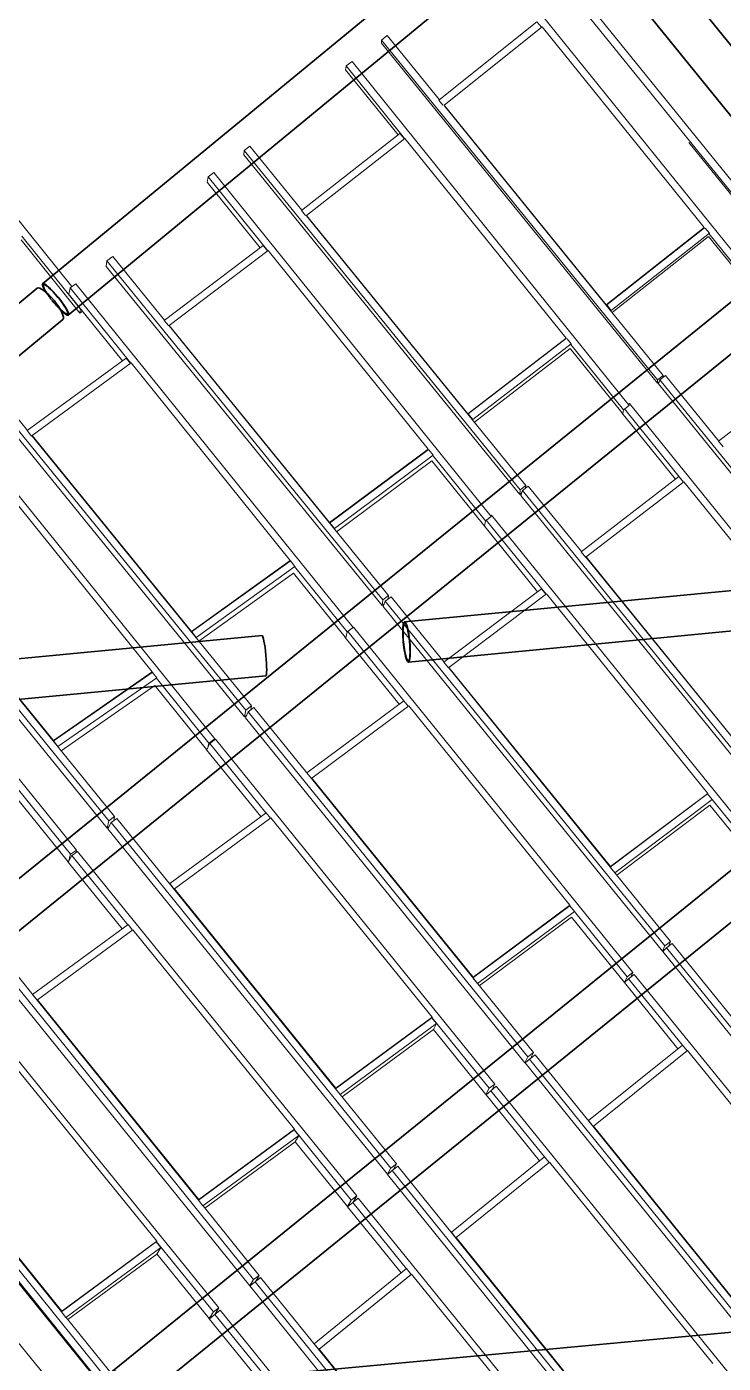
# Model space of a CAD drawing. Header units: millimetres. Extents: x 834681283 to 835686922, y 817551134 to 819407044.
# Drawn here: x 835605333 to 835610039, y 818181929 to 818190957 of the extents above; entities that cross this region are included whole.
import ezdxf

# ---------------------------------------------------------------- set-up
doc = ezdxf.new("R2010")
doc.units = ezdxf.units.MM
doc.header["$LTSCALE"] = 1200
doc.header["$MEASUREMENT"] = 0
doc.linetypes.add('P01-MAGP-P-RF$0$P01_MS_01_N1-FloorPlan-PART2OFUPPERROOFSETTINGOUT$0$BH DASHED2', pattern=[3, 2, -1])
doc.linetypes.add('P01-MAGP-P-RF$0$PHANTOM', pattern=[2.5, 1.25, -0.25, 0.25, -0.25, 0.25, -0.25])
for name, color, linetype, lineweight in [('P01-MAGP-P-RF$0$MMH053__', 253, 'P01-MAGP-P-RF$0$PHANTOM', 40), ('P01-MAGP-P-RF$0$P01_MS_01_N1-FloorPlan-PART2OFUPPERROOFSETTINGOUT$0$S-BEAM', 253, 'Continuous', 35), ('P01-MAGP-P-RF$0$P01_MS_01_N1-FloorPlan-PART2OFUPPERROOFSETTINGOUT$0$S-BEAM-HIDN', 253, 'P01-MAGP-P-RF$0$P01_MS_01_N1-FloorPlan-PART2OFUPPERROOFSETTINGOUT$0$BH DASHED2', 18), ('P01-MAGP-P-RF$0$ROOF MESH HALF TONE$0$A-GLAZ', 253, 'Continuous', 9)]:
    doc.layers.add(name, color=color, linetype=linetype, lineweight=lineweight)

# ---------------------------------------------------------------- blocks, each defined once
blk = doc.blocks.new('P01-MAGP-P-RF$0$P01_MS_01_N1-FloorPlan-PART2OFUPPERROOFSETTINGOUT$0$Circular Hollow Sections - CHS273x8_PSB100-8479220-PART 2 OF  UPPER ROOF SETTING OUT')
at = {"layer": 'P01-MAGP-P-RF$0$P01_MS_01_N1-FloorPlan-PART2OFUPPERROOFSETTINGOUT$0$S-BEAM'}
for p, q in [((82357.2, 64944.6), (77943.6, 64843.7)), ((77949.8, 64570.8), (82363.5, 64671.7))]:
    blk.add_line(p, q, dxfattribs=at)
for centre, major_axis, start_param, end_param in [((82360.4, 64808.1), (-3.1, 136.5), 3.141593, 6.283185), ((77946.7, 64707.2), (-3.1, 136.5), 0, 3.141593), ((77946.7, 64707.2), (-2.9, 128.5), 0, 3.141593), ((77946.7, 64707.2), (-3.1, 136.5), 3.141593, 6.283185), ((77946.7, 64707.2), (-2.9, 128.5), 3.141593, 6.283185)]:
    blk.add_ellipse(centre, major_axis=major_axis, ratio=0.242817, start_param=start_param, end_param=end_param, dxfattribs=at)
blk = doc.blocks.new('P01-MAGP-P-RF$0$P01_MS_01_N1-FloorPlan-PART2OFUPPERROOFSETTINGOUT$0$Circular Hollow Sections - CHS273x10_PSB97-8454391-PART 2 OF  UPPER ROOF SETTING OUT')
at = {"layer": 'P01-MAGP-P-RF$0$P01_MS_01_N1-FloorPlan-PART2OFUPPERROOFSETTINGOUT$0$S-BEAM'}
for p, q in [((82871.8, 72302.2), (75821.3, 67365.3)), ((75977.9, 67141.7), (83028.4, 72078.6))]:
    blk.add_line(p, q, dxfattribs=at)
for centre, major_axis, start_param, end_param in [((82950.1, 72190.4), (-78.3, 111.8), 3.141593, 6.283185), ((75899.6, 67253.5), (-78.3, 111.8), 0, 3.141593), ((75899.6, 67253.5), (-72.6, 103.6), 0, 3.141593), ((75899.6, 67253.5), (-78.3, 111.8), 3.141593, 6.283185), ((75899.6, 67253.5), (-72.6, 103.6), 3.141593, 6.283185)]:
    blk.add_ellipse(centre, major_axis=major_axis, ratio=0.240759, start_param=start_param, end_param=end_param, dxfattribs=at)
blk = doc.blocks.new('P01-MAGP-P-RF$0$P01_MS_01_N1-FloorPlan-PART2OFUPPERROOFSETTINGOUT$0$Circular Hollow Sections - CHS273x10_PSB97-8454419-PART 2 OF  UPPER ROOF SETTING OUT')
at = {"layer": 'P01-MAGP-P-RF$0$P01_MS_01_N1-FloorPlan-PART2OFUPPERROOFSETTINGOUT$0$S-BEAM'}
for p, q in [((86304.2, 67399.9), (79258, 62466.1)), ((79414.6, 62242.5), (86460.8, 67176.2))]:
    blk.add_line(p, q, dxfattribs=at)
for centre, major_axis, start_param, end_param in [((86382.5, 67288.1), (-78.3, 111.8), 3.141593, 6.283185), ((79336.3, 62354.3), (-78.3, 111.8), 0, 3.141593), ((79336.3, 62354.3), (-72.6, 103.6), 0, 3.141593), ((79336.3, 62354.3), (-78.3, 111.8), 3.141593, 6.283185), ((79336.3, 62354.3), (-72.6, 103.6), 3.141593, 6.283185)]:
    blk.add_ellipse(centre, major_axis=major_axis, ratio=0.248356, start_param=start_param, end_param=end_param, dxfattribs=at)
blk = doc.blocks.new('P01-MAGP-P-RF$0$P01_MS_01_N1-FloorPlan-PART2OFUPPERROOFSETTINGOUT$0$Circular Hollow Sections - CHS273x10_PSB97-8459445-PART 2 OF  UPPER ROOF SETTING OUT')
at = {"layer": 'P01-MAGP-P-RF$0$P01_MS_01_N1-FloorPlan-PART2OFUPPERROOFSETTINGOUT$0$S-BEAM'}
for p, q in [((77593.4, 72293.6), (74143.7, 69836.4)), ((74469.4, 69733.3), (77751.8, 72071.3))]:
    blk.add_line(p, q, dxfattribs=at)
for centre, major_axis, start_param, end_param in [((77672.6, 72182.4), (-79.2, 111.2), 3.141593, 6.283185), ((74222.8, 69725.2), (-73.4, 103), 0, 1.570796), ((74222.8, 69725.2), (-79.2, 111.2), 0, 1.591767), ((74222.8, 69725.2), (-79.2, 111.2), 4.393022, 6.283185), ((74222.8, 69725.2), (-73.4, 103), 4.416464, 6.283185)]:
    blk.add_ellipse(centre, major_axis=major_axis, ratio=0.255649, start_param=start_param, end_param=end_param, dxfattribs=at)
at = {"layer": 'P01-MAGP-P-RF$0$P01_MS_01_N1-FloorPlan-PART2OFUPPERROOFSETTINGOUT$0$S-BEAM-HIDN'}
blk.add_line((74302, 69614), (74469.4, 69733.2), dxfattribs=at)
for major_axis, start_param, end_param in [((-79.2, 111.2), 1.592131, 3.141593), ((-73.4, 103), 1.570796, 3.141593), ((-73.4, 103), 3.141593, 4.41607), ((-79.2, 111.2), 3.141593, 4.392657)]:
    blk.add_ellipse((74222.8, 69725.2), major_axis=major_axis, ratio=0.255649, start_param=start_param, end_param=end_param, dxfattribs=at)
blk = doc.blocks.new('P01-MAGP-P-RF$0$P01_MS_01_N1-FloorPlan-PART2OFUPPERROOFSETTINGOUT$0$Circular Hollow Sections - CHS273x16_PSB98-8454246-PART 2 OF  UPPER ROOF SETTING OUT')
at = {"layer": 'P01-MAGP-P-RF$0$P01_MS_01_N1-FloorPlan-PART2OFUPPERROOFSETTINGOUT$0$S-BEAM'}
for p, q in [((84466.8, 69775.6), (77590.3, 64960.7)), ((77746.9, 64737), (84694.9, 69602.1))]:
    blk.add_line(p, q, dxfattribs=at)
for centre, major_axis, start_param, end_param in [((84616.6, 69713.9), (-78.3, 111.8), 3.141593, 5.564393), ((77668.6, 64848.8), (-78.3, 111.8), 0, 3.141593), ((77668.6, 64848.8), (-72.6, 103.6), 0, 3.141593), ((77668.6, 64848.8), (-78.3, 111.8), 3.141593, 6.283185), ((77668.6, 64848.8), (-72.6, 103.6), 3.141593, 6.283185)]:
    blk.add_ellipse(centre, major_axis=major_axis, ratio=0.27458, start_param=start_param, end_param=end_param, dxfattribs=at)
at = {"layer": 'P01-MAGP-P-RF$0$P01_MS_01_N1-FloorPlan-PART2OFUPPERROOFSETTINGOUT$0$S-BEAM-HIDN'}
blk.add_line((84538.3, 69825.7), (84466.8, 69775.7), dxfattribs=at)
blk.add_ellipse((84616.6, 69713.9), major_axis=(-78.3, 111.8), ratio=0.27458, start_param=5.564757, end_param=6.283185, dxfattribs=at)
blk = doc.blocks.new('P01-MAGP-P-RF$0$P01_MS_01_N1-FloorPlan-PART2OFUPPERROOFSETTINGOUT$0$Circular Hollow Sections - CHS273x10_PSB97-8454416-PART 2 OF  UPPER ROOF SETTING OUT')
at = {"layer": 'P01-MAGP-P-RF$0$P01_MS_01_N1-FloorPlan-PART2OFUPPERROOFSETTINGOUT$0$S-BEAM'}
for p, q in [((88027.7, 64944.4), (81016.7, 60035.2)), ((81173.3, 59811.6), (88079.4, 64647.3))]:
    blk.add_line(p, q, dxfattribs=at)
for centre, major_axis, start_param, end_param in [((88106, 64832.6), (-78.3, 111.8), 3.912535, 6.283185), ((81095, 59923.4), (-78.3, 111.8), 3.141593, 6.283185), ((81095, 59923.4), (-78.3, 111.8), 0, 3.141593), ((81095, 59923.4), (-72.6, 103.6), 0, 3.141593), ((81095, 59923.4), (-72.6, 103.6), 3.141593, 6.283185)]:
    blk.add_ellipse(centre, major_axis=major_axis, ratio=0.221574, start_param=start_param, end_param=end_param, dxfattribs=at)
at = {"layer": 'P01-MAGP-P-RF$0$P01_MS_01_N1-FloorPlan-PART2OFUPPERROOFSETTINGOUT$0$S-BEAM-HIDN'}
blk.add_line((88079.4, 64647.3), (88184.3, 64720.7), dxfattribs=at)
blk.add_ellipse((88106, 64832.6), major_axis=(-78.3, 111.8), ratio=0.221574, start_param=3.141593, end_param=3.91217, dxfattribs=at)
blk = doc.blocks.new('P01-MAGP-P-RF$0$P01_MS_01_N1-FloorPlan-PART2OFUPPERROOFSETTINGOUT$0$Circular Hollow Sections - CHS273x8_PSB100-8479273-PART 2 OF  UPPER ROOF SETTING OUT')
at = {"layer": 'P01-MAGP-P-RF$0$P01_MS_01_N1-FloorPlan-PART2OFUPPERROOFSETTINGOUT$0$S-BEAM'}
for p, q in [((78945.1, 69848.5), (74308.7, 69729.1)), ((74259.1, 69727.9), (74203.1, 69726.4)), ((74300.2, 69455.8), (78952.1, 69575.6))]:
    blk.add_line(p, q, dxfattribs=at)
for centre, major_axis, start_param, end_param in [((78948.6, 69712.1), (-3.5, 136.5), 3.141593, 6.283185), ((74206.6, 69590), (-3.5, 136.5), 0, 1.42555), ((74206.6, 69590), (-3.3, 128.5), 0, 1.425722), ((74206.6, 69590), (-3.5, 136.5), 4.569589, 6.283185), ((74206.6, 69590), (-3.3, 128.5), 4.560526, 6.283185)]:
    blk.add_ellipse(centre, major_axis=major_axis, ratio=0.099043, start_param=start_param, end_param=end_param, dxfattribs=at)
at = {"layer": 'P01-MAGP-P-RF$0$P01_MS_01_N1-FloorPlan-PART2OFUPPERROOFSETTINGOUT$0$S-BEAM-HIDN'}
for p, q in [((74308.7, 69729.1), (74259.1, 69727.9)), ((74210.1, 69453.5), (74300.2, 69455.8))]:
    blk.add_line(p, q, dxfattribs=at)
for major_axis, start_param, end_param in [((-3.5, 136.5), 1.425914, 3.141593), ((-3.3, 128.5), 1.426109, 3.141593), ((-3.3, 128.5), 3.141593, 4.560138), ((-3.5, 136.5), 3.141593, 4.569589)]:
    blk.add_ellipse((74206.6, 69590), major_axis=major_axis, ratio=0.099043, start_param=start_param, end_param=end_param, dxfattribs=at)
blk = doc.blocks.new('P01-MAGP-P-RF$0$P01_MS_01_N1-FloorPlan-PART2OFUPPERROOFSETTINGOUT$0$Circular Hollow Sections - CHS273x8_PSB100-8479301-PART 2 OF  UPPER ROOF SETTING OUT')
at = {"layer": 'P01-MAGP-P-RF$0$P01_MS_01_N1-FloorPlan-PART2OFUPPERROOFSETTINGOUT$0$S-BEAM'}
for p, q in [((84545, 69992.7), (79912.5, 69873.4)), ((79919.5, 69600.5), (84380, 69715.4)), ((84655.8, 69722.5), (84732.9, 69724.5))]:
    blk.add_line(p, q, dxfattribs=at)
for centre, major_axis, start_param, end_param in [((79916, 69737), (-3.5, 136.5), 0, 3.141593), ((79916, 69737), (-3.3, 128.5), 0, 3.141593), ((79916, 69737), (-3.5, 136.5), 3.141593, 6.283185), ((79916, 69737), (-3.3, 128.5), 3.141593, 6.283185), ((84753.5, 69861.6), (-3.5, 136.5), 4.510246, 4.720783)]:
    blk.add_ellipse(centre, major_axis=major_axis, ratio=0.158489, start_param=start_param, end_param=end_param, dxfattribs=at)
at = {"layer": 'P01-MAGP-P-RF$0$P01_MS_01_N1-FloorPlan-PART2OFUPPERROOFSETTINGOUT$0$S-BEAM-HIDN'}
for p, q in [((84750, 69998), (84545.1, 69992.7)), ((84380, 69715.4), (84655.8, 69722.5)), ((84732.9, 69724.5), (84757, 69725.1))]:
    blk.add_line(p, q, dxfattribs=at)
for start_param, end_param in [(4.721148, 6.283185), (3.141593, 4.509881)]:
    blk.add_ellipse((84753.5, 69861.6), major_axis=(-3.5, 136.5), ratio=0.158489, start_param=start_param, end_param=end_param, dxfattribs=at)
blk = doc.blocks.new('P01-MAGP-P-RF$0$ROOF MESH HALF TONE')
at = {"layer": 'P01-MAGP-P-RF$0$ROOF MESH HALF TONE$0$A-GLAZ', "lineweight": 5}
for p, q in [((76263.8, 74538.8), (77827.5, 72288.9)), ((82511.4, 71909), (80805.1, 74353.5)), ((81198.5, 74210), (82575.1, 72243.4)), ((80389.3, 73372.4), (81087.3, 73854.6)), ((81115.2, 73814.9), (81087.3, 73854.6)), ((82616.1, 72271.8), (81483.1, 73890.3)), ((80031.2, 73803.8), (80030.1, 73782.7)), ((80030.1, 73782.7), (81730, 71362.6)), ((80072.3, 73832), (80031.2, 73803.8)), ((81731.2, 71383.7), (80031.2, 73803.8)), ((80393.2, 73375.1), (80072.3, 73832)), ((80422, 73336), (81119.6, 73817.9)), ((81119.6, 73817.9), (82117.3, 72388.5)), ((79822.3, 73673.9), (79781.2, 73646.4)), ((81529, 71226), (79822.3, 73673.9)), ((79781.2, 73646.4), (79775.2, 73619.8)), ((80097.5, 73157.5), (79775.2, 73619.8)), ((80140.7, 73130.7), (79781.2, 73646.4)), ((80389.3, 73372.4), (80414.1, 73336.9)), ((80422, 73336), (80421.8, 73334.4)), ((81772.2, 71411.9), (80421.8, 73334.4)), ((81420.8, 71914.2), (80422, 73336)), ((79094.2, 73152), (79053.1, 73124.5)), ((79414.6, 72696.4), (79094.2, 73152)), ((79411.2, 72694.1), (80111, 73166.6)), ((79443.5, 72658.3), (80142.9, 73130.6)), ((80138.4, 73127.5), (80111, 73166.6)), ((80142.9, 73130.6), (81135, 71707.6)), ((79053.1, 73124.5), (79049.2, 73094.8)), ((79049.2, 73094.8), (80748.8, 70678)), ((80752.6, 70707.7), (79053.1, 73124.5)), ((78798.3, 72964.9), (78789.3, 72930)), ((78839.5, 72991.6), (78798.3, 72964.9)), ((79165, 72438.7), (78798.3, 72964.9)), ((80545.9, 70542.6), (78839.5, 72991.6)), ((82573.3, 72229.1), (82054.5, 72970.2)), ((79115.4, 72461.9), (78789.3, 72930)), ((79411.2, 72694.1), (79436.4, 72658.1)), ((77870.2, 72106.9), (77508.2, 72627.8)), ((77875, 72133.8), (77514.1, 72653.1)), ((79439.6, 72653.6), (79443.1, 72655.9)), ((79443.5, 72658.3), (79443.1, 72655.9)), ((80793.7, 70735.2), (79443.1, 72655.9)), ((80437.3, 71245.1), (79443.5, 72658.3)), ((78076.4, 72446.4), (78069.1, 72408.9)), ((78069.1, 72408.9), (79768.8, 69993.3)), ((78117.6, 72473.1), (78076.4, 72446.4)), ((79776.1, 70030.9), (78076.4, 72446.4)), ((78437.3, 72018.7), (78117.6, 72473.1)), ((78434.5, 72016.9), (79135.7, 72475.2)), ((78466.3, 71981.6), (79167.2, 72439.7)), ((79162.6, 72436.7), (79135.7, 72475.2)), ((79167.2, 72439.7), (80152.9, 71025)), ((82117.3, 72388.5), (81420.8, 71914.2)), ((81424, 71914.9), (82118.6, 72387.8)), ((81452.6, 71874.2), (82149.7, 72348.8)), ((82143.5, 72326.9), (81457.5, 71859.9)), ((82117.3, 72388.5), (82117.1, 72386.8)), ((82149.7, 72348.8), (82124.8, 72384.3)), ((82461.4, 71870.7), (82143.2, 72326.7)), ((82470.3, 71880.8), (82145.6, 72346)), ((77815, 72281.1), (77802.9, 72238.9)), ((78133.3, 71764.5), (77807.4, 72232.3)), ((77856.2, 72306.8), (77815, 72281.1)), ((78188.6, 71744.8), (77815, 72281.1)), ((79562.1, 69858.3), (77856.2, 72306.8)), ((77870.2, 72106.9), (77875, 72133.8)), ((77887, 72118.1), (77870.2, 72106.9)), ((78434.5, 72016.9), (78460.1, 71980.3)), ((78462.7, 71976.6), (78465.6, 71978.5)), ((78466.3, 71981.6), (78465.6, 71978.5)), ((78465.6, 71978.5), (78467, 71976.4)), ((79454.3, 70577.4), (78466.3, 71981.6)), ((79817.3, 70057.5), (78467.1, 71976.4)), ((81420.6, 71912.5), (81424, 71914.9)), ((81420.8, 71914.2), (81420.6, 71912.5)), ((81422.6, 71909.7), (81424, 71914.9)), ((81424, 71914.9), (81452.6, 71874.2)), ((81452.6, 71874.2), (81451.6, 71870.7)), ((77460.5, 71341), (77141.5, 71794.3)), ((77458.2, 71339.6), (78160, 71781.3)), ((78186.5, 71743.4), (78160, 71781.3)), ((77089.6, 71724.3), (78789.7, 69308.4)), ((78800.4, 69352.7), (77100.3, 71768.6)), ((77489.6, 71304.8), (78191.1, 71746.3)), ((78191.1, 71746.3), (79170.5, 70340.6)), ((81135, 71707.6), (80437.3, 71245.1)), ((80440, 71244.8), (81138.1, 71707.5)), ((81135, 71707.6), (81134.6, 71705.2)), ((81166.4, 71667), (81141.2, 71703)), ((78577.8, 69173.4), (76872.6, 71619.6)), ((80468.3, 71204.3), (81166.4, 71667)), ((81158.2, 71636.7), (80477.2, 71185.3)), ((81476, 71180.3), (81158, 71636.4)), ((81487.8, 71198.5), (81162.8, 71664.6)), ((77458.2, 71339.6), (77486.2, 71299.6)), ((81730, 71362.6), (81731.2, 71383.7)), ((81740.7, 71369.9), (81730, 71362.6)), ((81731.2, 71383.7), (81772.2, 71411.9)), ((81746.1, 71383.2), (81735.2, 71356.4)), ((81735.2, 71356.4), (83455.8, 68905.6)), ((81787, 71410.6), (81746.1, 71383.2)), ((83466.7, 68932.4), (81746.1, 71383.2)), ((81772.2, 71411.9), (81771.6, 71400.3)), ((82115.3, 70943.1), (81787, 71410.6)), ((82113.5, 70941.9), (82809.2, 71411.5)), ((77486.2, 71299.6), (77488.6, 71301.1)), ((77489.6, 71304.8), (77488.6, 71301.1)), ((77488.6, 71301.1), (77489.7, 71299.4)), ((78471.6, 69909.2), (77489.6, 71304.8)), ((78841.6, 69378.4), (77489.8, 71299.4)), ((80437.3, 71245.1), (80436.9, 71242.7)), ((80436.9, 71242.7), (80440, 71244.8)), ((80438.7, 71240.1), (80440, 71244.8)), ((80440, 71244.8), (80468.3, 71204.3)), ((81531.6, 71237.5), (81524.3, 71232.7)), ((83252.4, 68773.9), (81531.6, 71237.5)), ((80468.3, 71204.3), (80467.1, 71199.7)), ((81806.7, 70706.7), (81475.9, 71180.2)), ((81481.8, 71172), (81487.8, 71198.5)), ((81487.8, 71198.5), (81529, 71226)), ((81858.9, 70683.6), (81495.6, 71203.7)), ((77825.2, 68672.7), (76124.5, 71090.8)), ((76110.4, 71041), (77811.1, 68622.9)), ((77214.4, 71051.5), (78188.2, 69654.6)), ((79453.6, 70574.3), (80152.2, 71021.9)), ((80152.9, 71025), (79454.3, 70577.4)), ((79484.4, 70535.7), (80183.2, 70983.5)), ((80152.9, 71025), (80152.2, 71021.9)), ((80152.2, 71022), (80155, 71023.8)), ((80183.2, 70983.5), (80157.6, 71020.1)), ((80504.7, 70516), (80180.3, 70981.6)), ((77593.1, 68488.3), (75888.8, 70930.1)), ((80172.3, 70945.5), (79497, 70512.7)), ((80490.1, 70488.9), (80172.2, 70945.3)), ((82113.5, 70941.9), (82142.1, 70901.2)), ((80748.8, 70678), (80752.6, 70707.7)), ((80752.6, 70707.7), (80793.7, 70735.2)), ((80768.8, 70702.4), (80754.8, 70670.8)), ((80809.6, 70729.3), (80768.8, 70702.4)), ((82489.6, 68250.9), (80768.8, 70702.4)), ((80793.7, 70735.2), (80791.4, 70717.3)), ((81137, 70262.9), (80809.6, 70729.3)), ((81135.8, 70262), (81830.1, 70722.2)), ((81857.7, 70682.8), (81830.1, 70722.2)), ((77866.4, 68697.4), (76512.7, 70622.2)), ((77489.5, 69239.4), (76513.1, 70627.6)), ((80762, 70686.9), (80748.8, 70678)), ((80754.8, 70670.8), (82475.5, 68219.3)), ((81166.8, 70224.9), (81861, 70685)), ((81861, 70685), (82855.9, 69260.6)), ((79454.3, 70577.4), (79453.6, 70574.3)), ((79455.1, 70572.2), (79456.2, 70576)), ((79456.2, 70576), (79484.4, 70535.7)), ((79484.4, 70535.7), (79483.4, 70532)), ((80495.6, 70481), (80504.7, 70516)), ((80504.7, 70516), (80545.9, 70542.6)), ((80878.7, 69993.4), (80510.7, 70519.8)), ((80548.7, 70549.9), (80543.3, 70546.4)), ((82269.4, 68088.6), (80548.7, 70549.9)), ((80822.1, 70013.6), (80490, 70488.7)), ((78470.6, 69905.5), (79169.5, 70336.9)), ((79170.5, 70340.6), (78471.6, 69909.2)), ((79170.5, 70340.6), (79169.5, 70336.9)), ((79169.6, 70336.9), (79171.9, 70338.3)), ((79199.9, 70298.3), (79171.9, 70338.3)), ((78500.8, 69866.8), (79199.9, 70298.3)), ((79186.2, 70253.7), (78516.5, 69840.3)), ((79504.1, 69797.1), (79186.1, 70253.5)), ((79520.9, 69832.6), (79197.5, 70296.8)), ((81135.8, 70262), (81164.2, 70221.4)), ((81166.8, 70224.9), (81165.5, 70222.3)), ((81165.5, 70222.3), (81166.2, 70221.3)), ((82530.4, 68277.8), (81166.2, 70221.3)), ((82163.7, 68804.7), (81166.8, 70224.9)), ((79768.8, 69993.3), (79776.1, 70030.9)), ((79782.9, 70002.4), (79768.8, 69993.3)), ((79792.4, 70021.7), (79774.9, 69986.2)), ((79774.9, 69986.2), (81495.7, 67532.6)), ((79776.1, 70030.9), (79817.3, 70057.5)), ((79833.1, 70048.1), (79792.4, 70021.7)), ((81513.3, 67568.1), (79792.4, 70021.7)), ((79817.3, 70057.5), (79812.9, 70035)), ((80159.5, 69582.7), (79833.1, 70048.1)), ((80158.8, 69582.2), (80850.6, 70032.1)), ((80189.5, 69545.1), (80881.2, 69995)), ((80878, 69992.9), (80850.6, 70032.1)), ((80881.2, 69995), (81874.8, 68573.7)), ((78471.6, 69909.2), (78470.6, 69905.5)), ((78471.9, 69903.8), (78472.8, 69906.8)), ((78472.8, 69906.8), (78500.8, 69866.8)), ((78500.8, 69866.8), (78499.9, 69863.9)), ((79505.6, 69799.8), (79503.8, 69796.7)), ((79837, 69320.7), (79503.8, 69796.7)), ((79509.4, 69792.8), (79520.9, 69832.6)), ((79520.9, 69832.6), (79562.1, 69858.3)), ((79535.3, 69841.3), (79525.2, 69834.9)), ((79897.6, 69302.9), (79525.2, 69834.9)), ((79565.7, 69860.8), (79562, 69858.4)), ((81286.4, 67402.5), (79565.7, 69860.8)), ((77488.2, 69235.2), (78186.9, 69650.4)), ((78188.2, 69654.6), (77489.5, 69239.4)), ((77517.7, 69196.3), (78216.5, 69611.6)), ((78188.2, 69654.6), (78186.9, 69650.4)), ((78186.9, 69650.4), (78188.6, 69651.4)), ((78216.5, 69611.6), (78188.6, 69651.4)), ((78536.6, 69148.7), (78214.7, 69610.4)), ((78200.1, 69561.5), (77536.2, 69166.9)), ((78518, 69105.3), (78200.1, 69561.4)), ((80158.8, 69582.2), (80187.2, 69541.7)), ((80189.5, 69545.1), (80188, 69542.1)), ((80188, 69542.1), (80188.3, 69541.6)), ((81553.9, 67594.5), (80188.4, 69541.6)), ((81184.4, 68126.5), (80189.5, 69545.1)), ((78789.7, 69308.4), (78800.4, 69352.7)), ((78816.6, 69340.5), (78795.3, 69302.1)), ((78800.4, 69352.7), (78841.6, 69378.4)), ((78857, 69366.4), (78816.6, 69340.5)), ((80537.3, 66883.9), (78816.6, 69340.5)), ((78841.6, 69378.4), (78835.3, 69352.6)), ((79182.4, 68901.8), (78857, 69366.4)), ((79182.3, 68901.8), (79870.1, 69341.9)), ((79897.5, 69302.8), (79870.1, 69341.9)), ((78803.5, 69317), (78789.7, 69308.4)), ((78795.3, 69302.1), (80516.1, 66845.5)), ((79212.7, 68864.6), (79900.5, 69304.7)), ((79900.5, 69304.7), (80893.8, 67885.5)), ((77489.5, 69239.4), (77488.2, 69235.2)), ((77489.8, 69236.1), (77517.7, 69196.3)), ((78536.6, 69148.7), (78577.8, 69173.4)), ((78582.5, 69170.6), (78542.3, 69145.2)), ((78577.8, 69173.4), (78575.5, 69166.2)), ((80303.5, 66715.3), (78582.5, 69170.6)), ((78522.7, 69113.1), (78517.5, 69104.6)), ((78851.3, 68628.4), (78517.5, 69104.6)), ((78524.1, 69109.1), (78536.6, 69148.7)), ((78542.3, 69145.2), (78529.6, 69124.4)), ((78888.2, 68651.8), (78542.3, 69145.2)), ((77552, 68464.5), (77232.2, 68922.7)), ((79182.3, 68901.8), (79210.7, 68861.2)), ((77531.9, 68414), (77214.3, 68869)), ((79212.7, 68864.6), (79210.8, 68861.3)), ((79210.8, 68861.3), (79210.9, 68861.2)), ((80577.8, 66909.8), (79210.9, 68861.2)), ((80206.3, 67446), (79212.7, 68864.6)), ((77811.1, 68622.9), (77825.2, 68672.7)), ((77823.6, 68630.3), (77811.1, 68622.9)), ((77841, 68658.3), (77815.9, 68618)), ((77815.9, 68618), (79536.4, 66158.4)), ((77825.2, 68672.7), (77866.4, 68697.4)), ((77881.2, 68683.7), (77841, 68658.3)), ((79561.5, 66198.6), (77841, 68658.3)), ((77866.4, 68697.4), (77858.5, 68669.3)), ((79227, 66759.7), (77881.2, 68683.7)), ((78205.9, 68220.1), (78888.5, 68652)), ((78236.1, 68182.8), (78918.7, 68614.7)), ((78915.9, 68612.9), (78888.5, 68652)), ((78918.7, 68614.7), (79912.9, 67196.3)), ((81182.9, 68123.5), (81873.3, 68570.7)), ((81874.8, 68573.7), (81184.4, 68126.5)), ((81212, 68083.4), (81902.4, 68530.6)), ((81874.8, 68573.7), (81873.3, 68570.7)), ((81873.3, 68570.7), (81874, 68571.1)), ((81902.4, 68530.6), (81874, 68571.1)), ((82228.7, 68062.2), (81901.6, 68530.1)), ((77559.5, 68454.8), (77531.2, 68413)), ((77537.5, 68422.4), (77552, 68464.5)), ((77552, 68464.5), (77593.1, 68488.3)), ((77599.3, 68480), (77559.5, 68454.8)), ((77905.1, 67962.4), (77559.5, 68454.8)), ((77593.1, 68488.3), (77587.8, 68472.7)), ((79320.8, 66027.1), (77599.3, 68480)), ((81883.9, 68494.9), (81222.8, 68066.7)), ((82209.9, 68028.5), (81883.8, 68494.9)), ((77865.1, 67937.2), (77531.2, 68413)), ((78205.9, 68220.1), (78234.2, 68179.7)), ((78236.1, 68182.8), (78234, 68179.3)), ((78234, 68179.3), (79227.2, 66759.4)), ((79229.3, 66762.9), (78236.1, 68182.8)), ((81184.4, 68126.5), (81182.9, 68123.5)), ((81183.6, 68124), (81212, 68083.4)), ((77257.2, 67495.9), (76905.3, 67999.7)), ((76836.6, 67933.4), (78556.6, 65471.4)), ((78585.4, 65512.5), (76865.4, 67974.6)), ((77229.5, 67537), (77905.9, 67962.9)), ((77259.7, 67499.5), (77936, 67925.4)), ((77933.3, 67923.7), (77905.9, 67962.9)), ((77936, 67925.4), (78931.9, 66506.4)), ((80204.5, 67442.8), (80892, 67882.2)), ((80893.8, 67885.5), (80206.3, 67446)), ((80233, 67402.3), (80920.5, 67841.8)), ((80899, 67803.4), (80244.8, 67385.2)), ((80893.8, 67885.5), (80892, 67882.2)), ((80892, 67882.3), (80892.1, 67882.3)), ((80920.5, 67841.8), (80892.1, 67882.3)), ((81224.4, 67338.5), (80899, 67803.4)), ((81245.9, 67376.6), (80920.4, 67841.7)), ((78338.4, 65337.8), (76616.2, 67789.3)), ((77229.5, 67537), (77257.7, 67496.7)), ((81495.7, 67532.6), (81513.3, 67568.1)), ((81516.6, 67546.2), (81495.7, 67532.6)), ((81524.9, 67552.9), (81497.5, 67530.5)), ((81513.3, 67568.1), (81553.9, 67594.5)), ((81564.7, 67580.5), (81524.9, 67552.9)), ((83244.2, 65093.9), (81524.9, 67552.9)), ((81553.9, 67594.5), (81537.8, 67561.9)), ((82923.7, 65636.8), (81564.7, 67580.5)), ((77259.7, 67499.5), (77257.2, 67495.9)), ((77257.2, 67495.9), (78250.8, 66073.6)), ((78253.3, 66077.2), (77259.7, 67499.5)), ((80206.3, 67446), (80204.5, 67442.8)), ((80204.6, 67442.8), (80233, 67402.3)), ((81497.5, 67530.5), (83216.8, 65071.5)), ((81254.5, 67362.3), (81224.2, 67338.3)), ((81224.8, 67338.8), (81245.9, 67376.6)), ((81245.9, 67376.6), (81286.4, 67402.5)), ((81293.9, 67389.7), (81254.5, 67362.3)), ((81585.8, 66889.9), (81254.5, 67362.3)), ((81286.4, 67402.5), (81269.9, 67373)), ((83016.7, 64934), (81293.9, 67389.7)), ((77608.8, 64825.8), (75889.6, 67289.4)), ((81554.1, 66867.9), (81224.2, 67338.3)), ((75857.2, 67248), (77576.4, 64784.5)), ((76952.6, 67236.8), (77950.6, 65816.2)), ((79226.8, 66759.2), (79910.4, 67192.6)), ((79912.9, 67196.3), (79229.3, 66762.9)), ((80263.3, 66689.9), (79909.7, 67194.3)), ((79910.4, 67192.7), (79910.8, 67192.9)), ((79938.8, 67152.1), (79910.4, 67192.6)), ((79912.9, 67196.3), (79910.8, 67192.9)), ((77356.1, 64647.8), (75633.1, 67098.8)), ((79255.2, 66718.6), (79938.8, 67152.1)), ((79914.2, 67111.9), (79267.5, 66701.8)), ((79914.2, 67111.9), (79938.8, 67152.1)), ((80238.5, 66649.3), (79914.2, 67112)), ((80537.3, 66883.9), (80577.8, 66909.8)), ((80577.8, 66909.8), (80558.3, 66874.6)), ((76280.4, 66810.9), (77275, 65385.8)), ((77277.7, 65389.4), (76283.2, 66814.4)), ((80516.1, 66845.5), (80537.3, 66883.9)), ((80537.8, 66859.4), (80516.1, 66845.5)), ((80548.2, 66867.3), (80517.4, 66844.1)), ((80517.4, 66844.1), (82236.2, 64384.8)), ((80587.7, 66894.7), (80548.2, 66867.3)), ((82267, 64408.1), (80548.2, 66867.3)), ((81946.7, 64950.2), (80587.7, 66894.7)), ((80916.8, 66425.4), (81586.6, 66890.5)), ((80947.3, 66386), (81617.2, 66851)), ((81615.2, 66849.7), (81586.6, 66890.5)), ((81617.2, 66851), (82622.1, 65418.6)), ((79226.8, 66759.2), (79255.2, 66718.6)), ((79229.3, 66762.9), (79227.2, 66759.4)), ((79601.6, 66224.1), (79255.6, 66718.9)), ((80238.5, 66649.3), (80263.3, 66689.9)), ((80248.9, 66655.9), (80238.5, 66649.3)), ((80272.3, 66673.1), (80238.7, 66648.4)), ((80568.9, 66177.8), (80238.7, 66648.4)), ((80263.3, 66689.9), (80303.5, 66715.3)), ((80311.4, 66700.4), (80272.3, 66673.1)), ((80603.1, 66201.7), (80272.3, 66673.1)), ((80303.5, 66715.3), (80281.6, 66679.6)), ((82034.6, 64244.7), (80311.4, 66700.4)), ((78250.1, 66073.1), (78928.7, 66502.4)), ((78931.9, 66506.4), (78253.3, 66077.2)), ((78278.5, 66032.6), (78957.1, 66461.8)), ((79281, 66001.9), (78928.4, 66504.3)), ((78928.7, 66502.4), (78929.4, 66502.9)), ((78957.1, 66461.8), (78928.7, 66502.4)), ((78929.3, 66420.8), (78957.1, 66461.8)), ((78931.9, 66506.4), (78929.4, 66502.9)), ((78929.3, 66420.8), (78290.5, 66016.7)), ((79252.7, 65960.1), (78929.3, 66420.8)), ((80916.8, 66425.4), (80945.4, 66384.5)), ((80947.3, 66386), (80944.7, 66383.9)), ((80944.7, 66383.9), (81947.1, 64949.6)), ((81949.8, 64951.6), (80947.3, 66386)), ((79536.4, 66158.4), (79561.5, 66198.6)), ((79571.4, 66181.3), (79537.3, 66157.4)), ((79561.5, 66198.6), (79601.6, 66224.1)), ((79610.5, 66208.7), (79571.4, 66181.3)), ((81289.7, 63722), (79571.4, 66181.3)), ((79601.6, 66224.1), (79577.8, 66185.8)), ((80969.9, 64263.1), (79610.5, 66208.7)), ((79940.1, 65738.5), (80603.9, 66202.2)), ((80632.5, 66161.3), (80603.9, 66202.2)), ((79559.6, 66173.1), (79536.4, 66158.4)), ((79537.3, 66157.4), (81255.6, 63698.2)), ((79970.9, 65699.1), (80634.7, 66162.8)), ((80634.7, 66162.8), (81639.9, 64730.3)), ((78250.1, 66073.1), (78278.5, 66032.6)), ((78253.3, 66077.2), (78250.8, 66073.6)), ((78625.2, 65537.7), (78279.2, 66033)), ((79252.7, 65960.1), (79281, 66001.9)), ((79281, 66001.9), (79320.8, 66027.1)), ((79328.7, 66011), (79290, 65983.7)), ((79292, 65985.9), (79325.8, 66009)), ((79320.8, 66027.1), (79292.9, 65985.8)), ((81052.2, 63555.2), (79328.7, 66011)), ((79277.6, 65975.8), (79252.7, 65960.1)), ((79290, 65983.7), (79253.3, 65958.6)), ((79583.7, 65487.8), (79253.3, 65958.6)), ((79254.2, 65959.3), (79280.4, 65977.7)), ((79620, 65513.4), (79290, 65983.7)), ((77950.6, 65816.2), (77277.7, 65389.4)), ((77950.6, 65816.2), (77947.8, 65812.6)), ((77274, 65385.1), (77946.9, 65812)), ((77302.4, 65344.5), (77975.3, 65771.4)), ((77944.3, 65730.1), (77313.8, 65330.1)), ((77944.3, 65730.1), (77975.3, 65771.4)), ((78267.3, 65270.5), (77944.3, 65730.2)), ((77946.9, 65812), (77947.8, 65812.6)), ((77975.3, 65771.4), (77946.9, 65812)), ((78298.9, 65312.8), (77948.4, 65811.8)), ((79940.1, 65738.5), (79968.8, 65697.6)), ((79970.9, 65699.1), (79968, 65697)), ((79968, 65697), (80970.3, 64262.5)), ((80973.2, 64264.6), (79970.9, 65699.1)), ((78556.6, 65471.4), (78585.4, 65512.5)), ((78570, 65479.8), (78556.6, 65471.4)), ((78594.3, 65495.1), (78557.1, 65470.7)), ((78557.1, 65470.7), (78568, 65478.4)), ((78557.1, 65470.7), (80275, 63011.5)), ((78585.4, 65512.5), (78625.2, 65537.7)), ((78633.1, 65522.3), (78594.3, 65495.1)), ((80312.3, 63035.9), (78594.3, 65495.1)), ((78625.2, 65537.7), (78598.9, 65500)), ((78599, 65500.1), (78631.9, 65521.6)), ((79993, 63575.7), (78633.1, 65522.3)), ((79583.1, 65488.7), (78962, 65051.5)), ((78963.4, 65051.1), (79620.9, 65513.9)), ((79648.8, 65472.4), (78991.8, 65010)), ((78994.4, 65011.7), (79651.9, 65474.5)), ((79649.6, 65473), (79620.9, 65513.9)), ((79648.8, 65472.5), (79649.6, 65473)), ((79649.6, 65473), (79650.3, 65473.5)), ((79651.9, 65474.5), (80657.2, 64042.1)), ((77274, 65385.1), (77302.4, 65344.5)), ((77277.7, 65389.4), (77275, 65385.8)), ((77648.3, 64850.8), (77303.4, 65345)), ((78267.3, 65270.5), (78298.9, 65312.8)), ((78294.6, 65287.8), (78267.3, 65270.5)), ((78307.6, 65294.3), (78268, 65268.8)), ((78268.5, 65269.2), (78297.7, 65289.9)), ((78298.9, 65312.8), (78338.4, 65337.8)), ((78306.4, 65296.1), (78345.1, 65321)), ((78338.4, 65337.8), (78306.7, 65295.5)), ((78346, 65321.5), (78307.6, 65294.3)), ((78636.9, 64825), (78307.6, 65294.3)), ((80069.7, 62865.6), (78346, 65321.5)), ((78598.6, 64797.8), (78268, 65268.8)), ((78963.4, 65051.1), (78992, 65010.1)), ((78994.4, 65011.7), (78991.3, 65009.6)), ((79996.6, 63577.2), (78994.4, 65011.7))]:
    blk.add_line(p, q, dxfattribs=at)
blk = doc.blocks.new('P01-MAGP-P-RF')
at = {"layer": 'P01-MAGP-P-RF$0$P01_MS_01_N1-FloorPlan-PART2OFUPPERROOFSETTINGOUT$0$S-BEAM'}
for p, q in [((835302902.3, 818171104.4), (835304797.7, 818168763.7)), ((835305030.9, 818168952.5), (835303267.6, 818171130)), ((835302626, 818171085.1), (835299460.3, 818168479.2)), ((835299633.8, 818168268.4), (835302973, 818171017.2)), ((835299880.5, 818161011.4), (835296124.5, 818165649.9))]:
    blk.add_line(p, q, dxfattribs=at)
for major_axis, start_param, end_param in [((-86.8, 105.4), 3.141593, 6.283185), ((-86.8, 105.4), 0, 0.960648), ((-80.4, 97.7), 0, 0.976075), ((-80.4, 97.7), 3.141593, 6.283185), ((-80.4, 97.7), 2.165518, 3.141593), ((-86.8, 105.4), 2.179588, 3.141593)]:
    blk.add_ellipse((835299547.1, 818168373.8), major_axis=major_axis, ratio=0.173967, start_param=start_param, end_param=end_param, dxfattribs=at)
at = {"layer": 'P01-MAGP-P-RF$0$P01_MS_01_N1-FloorPlan-PART2OFUPPERROOFSETTINGOUT$0$S-BEAM-HIDN'}
for major_axis, start_param, end_param in [((-86.8, 105.4), 0.963361, 2.179223), ((-80.4, 97.7), 0.979094, 2.162498)]:
    blk.add_ellipse((835299547.1, 818168373.8), major_axis=major_axis, ratio=0.173967, start_param=start_param, end_param=end_param, dxfattribs=at)
at = {"layer": 'P01-MAGP-P-RF$0$MMH053__', "rotation": 3.998948738169357}
blk.add_blockref('P01-MAGP-P-RF$0$ROOF MESH HALF TONE', (835227060.7, 818090920.1), dxfattribs=at)
at = {"layer": 'P01-MAGP-P-RF$0$P01_MS_01_N1-FloorPlan-PART2OFUPPERROOFSETTINGOUT$0$S-BEAM', "rotation": 3.998948738169357}
for name in ['P01-MAGP-P-RF$0$P01_MS_01_N1-FloorPlan-PART2OFUPPERROOFSETTINGOUT$0$Circular Hollow Sections - CHS273x10_PSB97-8454391-PART 2 OF  UPPER ROOF SETTING OUT', 'P01-MAGP-P-RF$0$P01_MS_01_N1-FloorPlan-PART2OFUPPERROOFSETTINGOUT$0$Circular Hollow Sections - CHS273x10_PSB97-8454419-PART 2 OF  UPPER ROOF SETTING OUT', 'P01-MAGP-P-RF$0$P01_MS_01_N1-FloorPlan-PART2OFUPPERROOFSETTINGOUT$0$Circular Hollow Sections - CHS273x8_PSB100-8479220-PART 2 OF  UPPER ROOF SETTING OUT']:
    blk.add_blockref(name, (835227060.7, 818090920.1), dxfattribs=at)
at = {"layer": 'P01-MAGP-P-RF$0$P01_MS_01_N1-FloorPlan-PART2OFUPPERROOFSETTINGOUT$0$S-BEAM', "linetype": 'P01-MAGP-P-RF$0$P01_MS_01_N1-FloorPlan-PART2OFUPPERROOFSETTINGOUT$0$BH DASHED2', "lineweight": 18, "rotation": 3.998948738169357}
for name in ['P01-MAGP-P-RF$0$P01_MS_01_N1-FloorPlan-PART2OFUPPERROOFSETTINGOUT$0$Circular Hollow Sections - CHS273x10_PSB97-8459445-PART 2 OF  UPPER ROOF SETTING OUT', 'P01-MAGP-P-RF$0$P01_MS_01_N1-FloorPlan-PART2OFUPPERROOFSETTINGOUT$0$Circular Hollow Sections - CHS273x8_PSB100-8479301-PART 2 OF  UPPER ROOF SETTING OUT', 'P01-MAGP-P-RF$0$P01_MS_01_N1-FloorPlan-PART2OFUPPERROOFSETTINGOUT$0$Circular Hollow Sections - CHS273x16_PSB98-8454246-PART 2 OF  UPPER ROOF SETTING OUT', 'P01-MAGP-P-RF$0$P01_MS_01_N1-FloorPlan-PART2OFUPPERROOFSETTINGOUT$0$Circular Hollow Sections - CHS273x8_PSB100-8479273-PART 2 OF  UPPER ROOF SETTING OUT', 'P01-MAGP-P-RF$0$P01_MS_01_N1-FloorPlan-PART2OFUPPERROOFSETTINGOUT$0$Circular Hollow Sections - CHS273x10_PSB97-8454416-PART 2 OF  UPPER ROOF SETTING OUT']:
    blk.add_blockref(name, (835227060.7, 818090920.1), dxfattribs=at)

msp = doc.modelspace()

# ---------------------------------------------------------------- block references
msp.add_blockref('P01-MAGP-P-RF', (305980.4, 20741.3))

doc.saveas('drawing.dxf')
